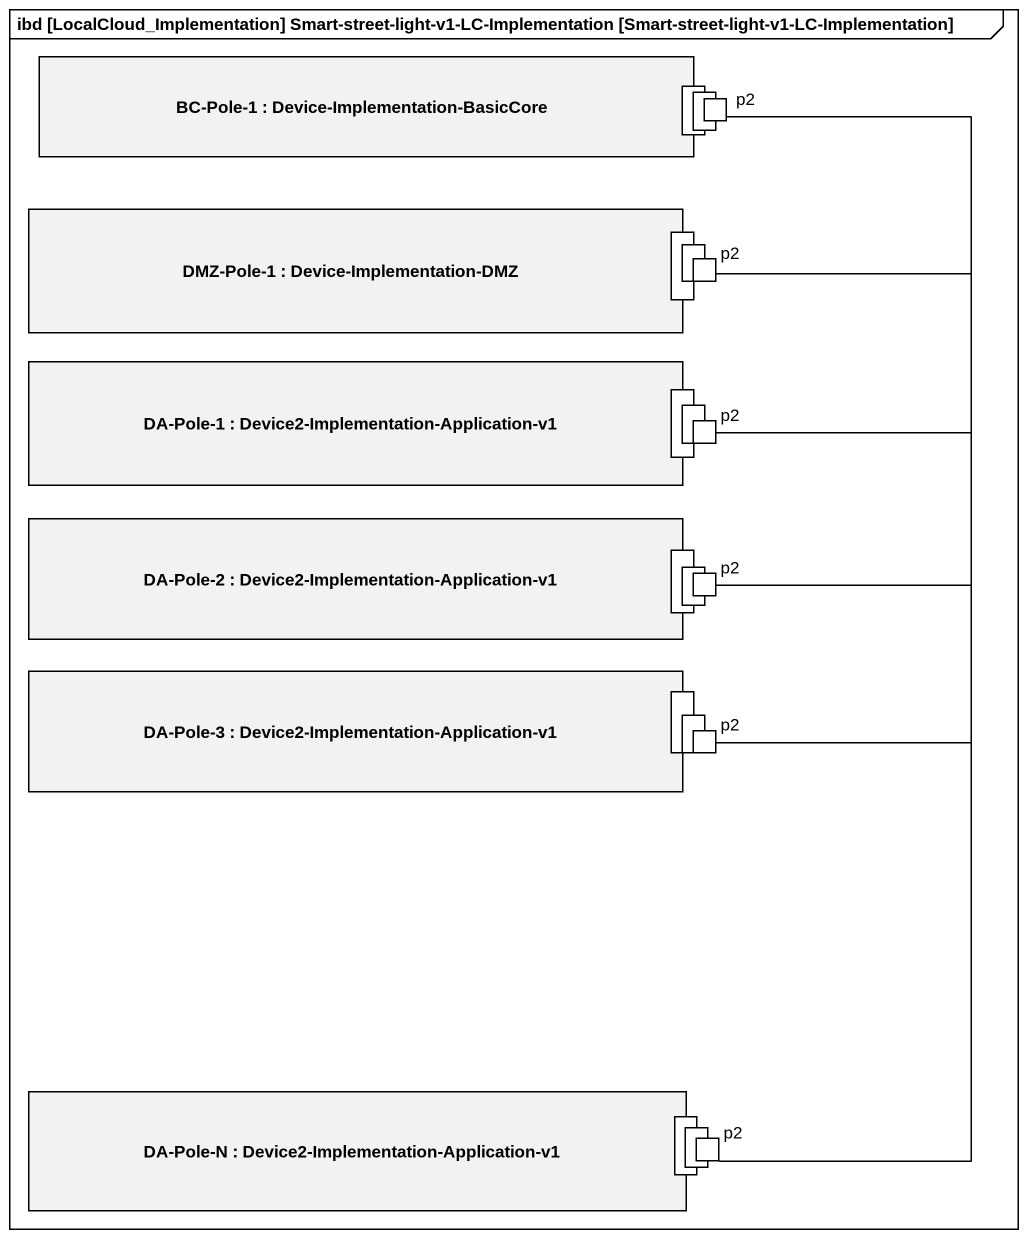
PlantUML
@startuml
mainframe ibd [LocalCloud_Implementation] Smart-street-light-v1-LC-Implementation [Smart-street-light-v1-LC-Implementation]
rectangle "BC-Pole-1 : Device-Implementation-BasicCore" as BC_Pole_1 {
  port " " as port1
}
rectangle " " as port2
rectangle p2
rectangle "DMZ-Pole-1 : Device-Implementation-DMZ" as DMZ_Pole_1 {
  port " " as port3
}
rectangle " " as port4
rectangle "p2" as p2_2
rectangle "DA-Pole-1 : Device2-Implementation-Application-v1" as DA_Pole_1 {
  port " " as port5
}
rectangle " " as port6
rectangle "p2" as p2_3
rectangle "DA-Pole-2 : Device2-Implementation-Application-v1" as DA_Pole_2 {
  port " " as port7
}
rectangle " " as port8
rectangle "p2" as p2_4
rectangle "DA-Pole-3 : Device2-Implementation-Application-v1" as DA_Pole_3 {
  port " " as port9
}
rectangle " " as port10
rectangle "p2" as p2_5
rectangle "DA-Pole-N : Device2-Implementation-Application-v1" as DA_Pole_N {
  port " " as port11
}
rectangle " " as port12
rectangle "p2" as p2_6
p2 -- p2_2
p2_2 -- p2_3
p2_3 -- p2_4
p2_4 -- p2_5
p2_5 -- p2_6
@enduml
